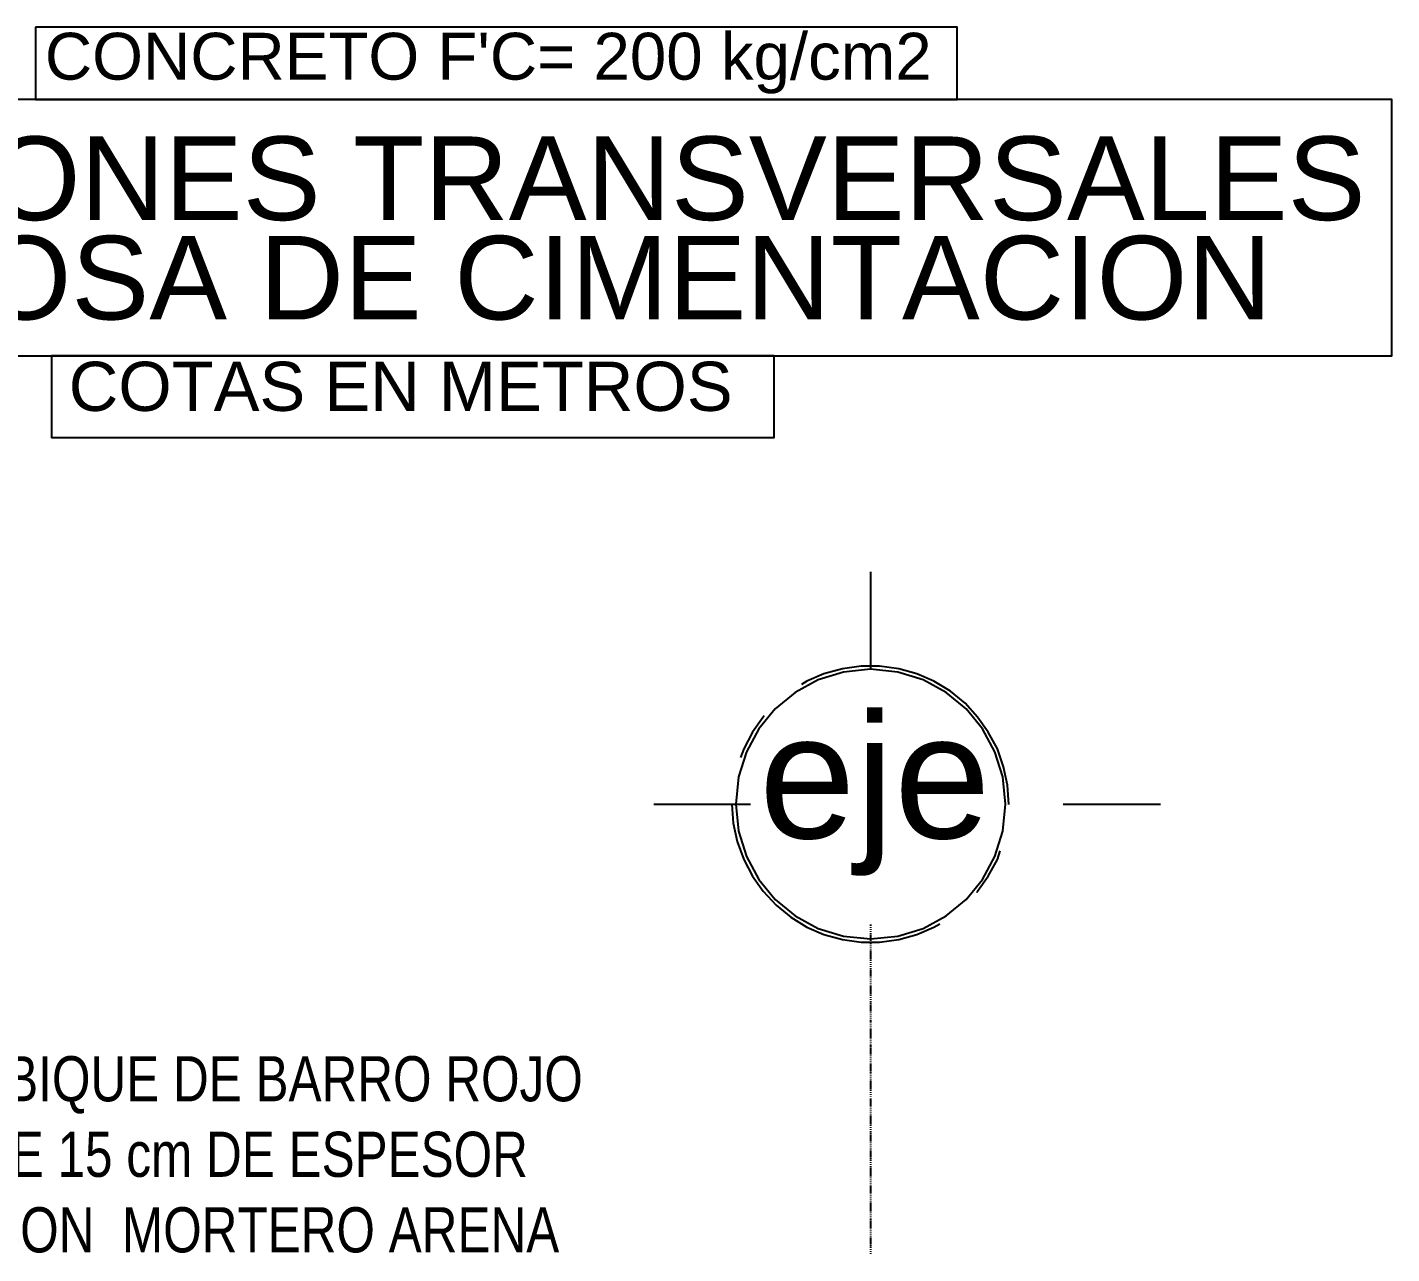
# Model space of a CAD drawing. Header units: metres. Extents: x 2.9 to 42.8, y 1.7 to 28.7.
# Drawn here: x 17.188 to 20.821, y 21.599 to 24.864 of the extents above; entities that cross this region are included whole.
import ezdxf

# ---------------------------------------------------------------- set-up
doc = ezdxf.new("R2010")
doc.units = ezdxf.units.M
for name, color, linetype in [('AMARILLO', 2, 'Continuous'), ('CIAN', 4, 'Continuous'), ('NEGRO', 7, 'Continuous'), ('TEXTO', 7, 'Continuous')]:
    doc.layers.add(name, color=color, linetype=linetype)
doc.styles.add('ArialMT', font='arial.ttf')

msp = doc.modelspace()

# ---------------------------------------------------------------- linework, layer by layer
at = {"layer": 'AMARILLO', "lineweight": -3}
for points in [[(19.4328, 22.4755), (19.4328, 22.4719)], [(19.4328, 22.4684), (19.4328, 22.4667)], [(19.4328, 22.4631), (19.4328, 22.4614)], [(19.4328, 22.4578), (19.4328, 22.4561)], [(19.4328, 22.4525), (19.4328, 22.4508)], [(19.4328, 22.449), (19.4328, 22.4472), (19.4328, 22.4437), (19.4328, 22.442), (19.4328, 22.4384), (19.4328, 22.4367), (19.4328, 22.4331), (19.4328, 22.4314)], [(19.4328, 22.4296), (19.4328, 22.4278), (19.4328, 22.4261)], [(19.4328, 22.4243), (19.4328, 22.4226)], [(19.4328, 22.419), (19.4328, 22.4173)], [(19.4328, 22.4137), (19.4328, 22.412)], [(19.4328, 22.4084), (19.4328, 22.4067)], [(19.4328, 22.4049), (19.4328, 22.4032), (19.4328, 22.3996), (19.4328, 22.3979), (19.4328, 22.3943), (19.4328, 22.3926), (19.4328, 22.389), (19.4328, 22.3873), (19.4328, 22.3837), (19.4328, 22.382)], [(19.4328, 22.3802), (19.4328, 22.3785)], [(19.4328, 22.3749), (19.4328, 22.3732)], [(19.4328, 22.3696), (19.4328, 22.3679)], [(19.4328, 22.3643), (19.4328, 22.3626)], [(19.4328, 22.3591), (19.4328, 22.3573)], [(19.4328, 22.3555), (19.4328, 22.3538), (19.4328, 22.3502), (19.4328, 22.3485), (19.4328, 22.3449), (19.4328, 22.3432), (19.4328, 22.3397), (19.4328, 22.3379)], [(19.4328, 22.3361), (19.4328, 22.3344)], [(19.4328, 22.3308), (19.4328, 22.3291)], [(19.4328, 22.3255), (19.4328, 22.3238)], [(19.4328, 22.3203), (19.4328, 22.3185)], [(19.4328, 22.315), (19.4328, 22.3132)], [(19.4328, 22.3114), (19.4328, 22.3097), (19.4328, 22.3061), (19.4328, 22.3044), (19.4328, 22.3008), (19.4328, 22.2991), (19.4328, 22.2956), (19.4328, 22.2938), (19.4328, 22.2903), (19.4328, 22.2885)], [(19.4328, 22.2867), (19.4328, 22.285)], [(19.4328, 22.2814), (19.4328, 22.2797)], [(19.4328, 22.2762), (19.4328, 22.2744)], [(19.4328, 22.2709), (19.4328, 22.2691)], [(19.4328, 22.2673), (19.4328, 22.2656), (19.4328, 22.2638)], [(19.4328, 22.262), (19.4328, 22.2603), (19.4328, 22.2568), (19.4328, 22.255), (19.4328, 22.2515), (19.4328, 22.2497), (19.4328, 22.2462), (19.4328, 22.2444)], [(19.4328, 22.2426), (19.4328, 22.2409)], [(19.4328, 22.2373), (19.4328, 22.2356)], [(19.4328, 22.2321), (19.4328, 22.2303)], [(19.4328, 22.2268), (19.4328, 22.225)], [(19.4328, 22.2215), (19.4328, 22.2179)], [(19.4328, 22.2179), (19.4328, 22.2144)], [(19.4328, 22.2109), (19.4328, 22.2091)], [(19.4328, 22.2056), (19.4328, 22.2038)], [(19.4328, 22.2003), (19.4328, 22.1985)], [(19.4328, 22.1968), (19.4328, 22.195), (19.4328, 22.1915), (19.4328, 22.1897), (19.4328, 22.1862), (19.4328, 22.1844), (19.4328, 22.1809), (19.4328, 22.1791), (19.4328, 22.1756), (19.4328, 22.1738)], [(19.4328, 22.1721), (19.4328, 22.1703)], [(19.4328, 22.1668), (19.4328, 22.165)], [(19.4328, 22.1615), (19.4328, 22.1597)], [(19.4328, 22.1562), (19.4328, 22.1544)], [(19.4328, 22.1527), (19.4328, 22.1509), (19.4328, 22.1492)], [(19.4328, 22.1474), (19.4328, 22.1456), (19.4328, 22.1421), (19.4328, 22.1403), (19.4328, 22.1368), (19.4328, 22.135), (19.4328, 22.1315), (19.4328, 22.1297)], [(19.4328, 22.128), (19.4328, 22.1262)], [(19.4328, 22.1227), (19.4328, 22.1209)], [(19.4328, 22.1174), (19.4328, 22.1156)], [(19.4328, 22.1121), (19.4328, 22.1103)], [(19.4328, 22.1068), (19.4328, 22.1051)], [(19.4328, 22.1033), (19.4328, 22.1015), (19.4328, 22.098), (19.4328, 22.0962), (19.4328, 22.0927), (19.4328, 22.0909), (19.4328, 22.0874), (19.4328, 22.0857)], [(19.4328, 22.0839), (19.4328, 22.0821), (19.4328, 22.0804)], [(19.4328, 22.0786), (19.4328, 22.0768)], [(19.4328, 22.0733), (19.4328, 22.0715)], [(19.4328, 22.068), (19.4328, 22.0662)], [(19.4328, 22.0627), (19.4328, 22.061)], [(19.4328, 22.0592), (19.4328, 22.0574), (19.4328, 22.0539), (19.4328, 22.0521), (19.4328, 22.0486), (19.4328, 22.0468), (19.4328, 22.0433), (19.4328, 22.0416), (19.4328, 22.038), (19.4328, 22.0363)], [(19.4328, 22.0345), (19.4328, 22.0327)], [(19.4328, 22.0292), (19.4328, 22.0274)], [(19.4328, 22.0239), (19.4328, 22.0222)], [(19.4328, 22.0186), (19.4328, 22.0169)], [(19.4328, 22.0133), (19.4328, 22.0116)], [(19.4328, 22.0098), (19.4328, 22.008), (19.4328, 22.0045), (19.4328, 22.0028), (19.4328, 21.9992), (19.4328, 21.9975), (19.4328, 21.9939), (19.4328, 21.9922)], [(19.4328, 21.9904), (19.4328, 21.9886)], [(19.4328, 21.9851), (19.4328, 21.9833)], [(19.4328, 21.9798), (19.4328, 21.9781)], [(19.4328, 21.9745), (19.4328, 21.9728)], [(19.4328, 21.9692), (19.4328, 21.9675)], [(19.4328, 21.9657), (19.4328, 21.9639), (19.4328, 21.9604), (19.4328, 21.9587), (19.4328, 21.9551), (19.4328, 21.9534), (19.4328, 21.9498), (19.4328, 21.9481), (19.4328, 21.9445), (19.4328, 21.9428)], [(19.4328, 21.941), (19.4328, 21.9393)], [(19.4328, 21.9357), (19.4328, 21.934)], [(19.4328, 21.9304), (19.4328, 21.9287)], [(19.4328, 21.9251), (19.4328, 21.9234)], [(19.4328, 21.9216), (19.4328, 21.9198), (19.4328, 21.9181)], [(19.4328, 21.9163), (19.4328, 21.9146), (19.4328, 21.911), (19.4328, 21.9093), (19.4328, 21.9057), (19.4328, 21.904), (19.4328, 21.9004), (19.4328, 21.8987)], [(19.4328, 21.8969), (19.4328, 21.8952)], [(19.4328, 21.8916), (19.4328, 21.8899)], [(19.4328, 21.8863), (19.4328, 21.8846)], [(19.4328, 21.881), (19.4328, 21.8793)], [(19.4328, 21.8758), (19.4328, 21.874)], [(19.4328, 21.8722), (19.4328, 21.8705), (19.4328, 21.8669), (19.4328, 21.8652), (19.4328, 21.8616), (19.4328, 21.8599), (19.4328, 21.8563), (19.4328, 21.8546)], [(19.4328, 21.8528), (19.4328, 21.8511), (19.4328, 21.8493)], [(19.4328, 21.8475), (19.4328, 21.8458)], [(19.4328, 21.8422), (19.4328, 21.8405)], [(19.4328, 21.8369), (19.4328, 21.8352)], [(19.4328, 21.8317), (19.4328, 21.8299)], [(19.4328, 21.8281), (19.4328, 21.8264), (19.4328, 21.8228), (19.4328, 21.8211), (19.4328, 21.8175), (19.4328, 21.8158), (19.4328, 21.8122), (19.4328, 21.8105), (19.4328, 21.807), (19.4328, 21.8052)], [(19.4328, 21.8034), (19.4328, 21.8017)], [(19.4328, 21.7981), (19.4328, 21.7964)], [(19.4328, 21.7928), (19.4328, 21.7911)], [(19.4328, 21.7876), (19.4328, 21.7858)], [(19.4328, 21.7823), (19.4328, 21.7805)], [(19.4328, 21.7787), (19.4328, 21.777), (19.4328, 21.7734), (19.4328, 21.7717), (19.4328, 21.7682), (19.4328, 21.7664), (19.4328, 21.7629), (19.4328, 21.7611)], [(19.4328, 21.7593), (19.4328, 21.7576)], [(19.4328, 21.754), (19.4328, 21.7523)], [(19.4328, 21.7487), (19.4328, 21.747)], [(19.4328, 21.7435), (19.4328, 21.7417)], [(19.4328, 21.7382), (19.4328, 21.7364)], [(19.4328, 21.7346), (19.4328, 21.7329), (19.4328, 21.7293), (19.4328, 21.7276), (19.4328, 21.7241), (19.4328, 21.7223), (19.4328, 21.7188), (19.4328, 21.717), (19.4328, 21.7135), (19.4328, 21.7117)], [(19.4328, 21.7099), (19.4328, 21.7082)], [(19.4328, 21.7047), (19.4328, 21.7029)], [(19.4328, 21.6994), (19.4328, 21.6976)], [(19.4328, 21.6941), (19.4328, 21.6923)], [(19.4328, 21.6905), (19.4328, 21.6888), (19.4328, 21.687)], [(19.4328, 21.6853), (19.4328, 21.6835), (19.4328, 21.68), (19.4328, 21.6782), (19.4328, 21.6747), (19.4328, 21.6729), (19.4328, 21.6694), (19.4328, 21.6676)], [(19.4328, 21.6658), (19.4328, 21.6641)], [(19.4328, 21.6606), (19.4328, 21.6588)], [(19.4328, 21.6553), (19.4328, 21.6535)], [(19.4328, 21.65), (19.4328, 21.6482)], [(19.4328, 21.6447), (19.4328, 21.6429)], [(19.4328, 21.6412), (19.4328, 21.6394), (19.4328, 21.6359), (19.4328, 21.6341), (19.4328, 21.6306), (19.4328, 21.6288), (19.4328, 21.6253), (19.4328, 21.6235)], [(19.4328, 21.6218), (19.4328, 21.62), (19.4328, 21.6182)], [(19.4328, 21.6165), (19.4328, 21.6147)], [(19.4328, 21.6112), (19.4328, 21.6094)], [(19.4328, 21.6059), (19.4328, 21.6041)], [(19.4328, 21.6006), (19.4328, 21.5988)]]:
    msp.add_lwpolyline(points, dxfattribs=at)
at = {"layer": 'CIAN', "lineweight": -3}
msp.add_lwpolyline([(17.2103, 24.8638), (17.2103, 24.6715), (19.6638, 24.6715), (19.6638, 24.8638)], close=True, dxfattribs=at)
at = {"layer": 'NEGRO', "lineweight": -3}
for points in [[(16.0532, 24.6715), (16.0532, 23.9889), (20.8209, 23.9889), (20.8209, 24.6715)], [(17.2526, 23.9889), (17.2526, 23.7719), (19.177, 23.7719), (19.177, 23.9889)]]:
    msp.add_lwpolyline(points, close=True, dxfattribs=at)
for points in [[(19.4328, 23.4139), (19.4328, 23.1546)], [(19.7926, 22.7956), (19.7853, 22.868), (19.7644, 22.9353), (19.7313, 22.9963), (19.6875, 23.0494), (19.6343, 23.0933), (19.5734, 23.1264), (19.506, 23.1473), (19.4336, 23.1546), (19.3613, 23.1473), (19.2939, 23.1264), (19.233, 23.0933), (19.1798, 23.0494), (19.136, 22.9963), (19.1029, 22.9353), (19.082, 22.868), (19.0747, 22.7956)], [(19.8014, 22.7947), (19.7979, 22.8459), (19.7873, 22.8953), (19.7714, 22.9429), (19.7467, 22.987), (19.7185, 23.0276), (19.685, 23.0646), (19.6462, 23.0964), (19.6021, 23.1228), (19.5562, 23.1422), (19.5086, 23.1563), (19.4575, 23.1634), (19.4081, 23.1634), (19.3587, 23.1563), (19.3093, 23.1422), (19.2634, 23.1228), (19.2493, 23.114)], [(19.1505, 23.0311), (19.147, 23.0276), (19.1188, 22.987), (19.0959, 22.9429), (19.087, 22.92)], [(19.1135, 22.7947), (18.856, 22.7947)], [(19.0641, 22.7947), (19.0676, 22.7453), (19.0782, 22.696), (19.0959, 22.6483), (19.1188, 22.6042), (19.147, 22.5637), (19.1823, 22.5266), (19.2211, 22.4949), (19.2634, 22.4684), (19.3093, 22.449), (19.3587, 22.4349), (19.4081, 22.4278), (19.4575, 22.4278), (19.5086, 22.4349), (19.5562, 22.449), (19.6021, 22.4684), (19.618, 22.4772)], [(19.0747, 22.7956), (19.082, 22.7233), (19.1029, 22.6559), (19.136, 22.5949), (19.1798, 22.5418), (19.233, 22.498), (19.2939, 22.4649), (19.3613, 22.444), (19.4336, 22.4367), (19.506, 22.444), (19.5734, 22.4649), (19.6343, 22.498), (19.6875, 22.5418), (19.7313, 22.5949), (19.7644, 22.6559), (19.7853, 22.7233), (19.7926, 22.7956)], [(20.2053, 22.7947), (19.9461, 22.7947)], [(19.7168, 22.5601), (19.7185, 22.5637), (19.7467, 22.6042), (19.7714, 22.6483), (19.7785, 22.6713)]]:
    msp.add_lwpolyline(points, dxfattribs=at)

# ---------------------------------------------------------------- texts
at = {"layer": 'TEXTO', "color": 18, "true_color": 0x000000, "style": 'ArialMT'}
for s, height, p in [("CONCRETO F'C= 200 kg/cm2", 0.1247, (17.235, 24.7244)), ('SECCIONES TRANSVERSALES ', 0.2226, (16.1378, 24.3505)), ('DE LOSA DE CIMENTACION', 0.2226, (16.3724, 24.0859)), ('COTAS EN METROS', 0.1309, (17.2985, 23.8425)), ('eje', 0.3307, (19.1364, 22.7048))]:
    msp.add_text(s, height=height, dxfattribs=at).set_placement(p)
at = {"layer": 'TEXTO', "color": 18, "true_color": 0x000000, "width": 0.82}
for s, p in [('MURO DE TABIQUE DE BARRO ROJO', (16.3019, 22.0045)), ('RECOCIDO DE 15 cm DE ESPESOR', (16.3019, 21.8034)), ('ASENTADO CON  MORTERO ARENA', (16.3124, 21.6023))]:
    msp.add_text(s, height=0.1202, dxfattribs=at).set_placement(p)

doc.saveas('drawing.dxf')
